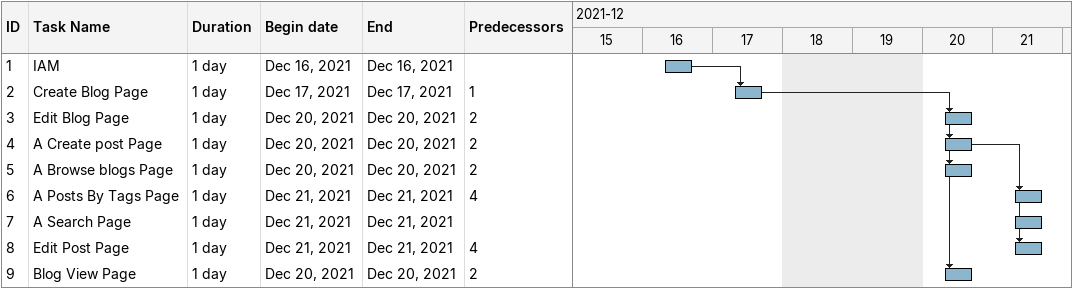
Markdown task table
| ID | Task | Duration | Start | Finish | Predecessors |
|---|---|---|---|---|---|
| 1 | IAM | 1d | 2021-12-16 | 2021-12-16 |  |
| 2 | Create Blog Page | 1d | 2021-12-17 | 2021-12-17 | 1 |
| 3 | Edit Blog Page | 1d | 2021-12-20 | 2021-12-20 | 2 |
| 4 | A Create post Page | 1d | 2021-12-20 | 2021-12-20 | 2 |
| 5 | A Browse blogs Page | 1d | 2021-12-20 | 2021-12-20 | 2 |
| 6 | A Posts By Tags Page | 1d | 2021-12-21 | 2021-12-21 | 4 |
| 7 | A Search Page | 1d | 2021-12-21 | 2021-12-21 |  |
| 8 | Edit Post Page | 1d | 2021-12-21 | 2021-12-21 | 4 |
| 9 | Blog View Page | 1d | 2021-12-20 | 2021-12-20 | 2 |
